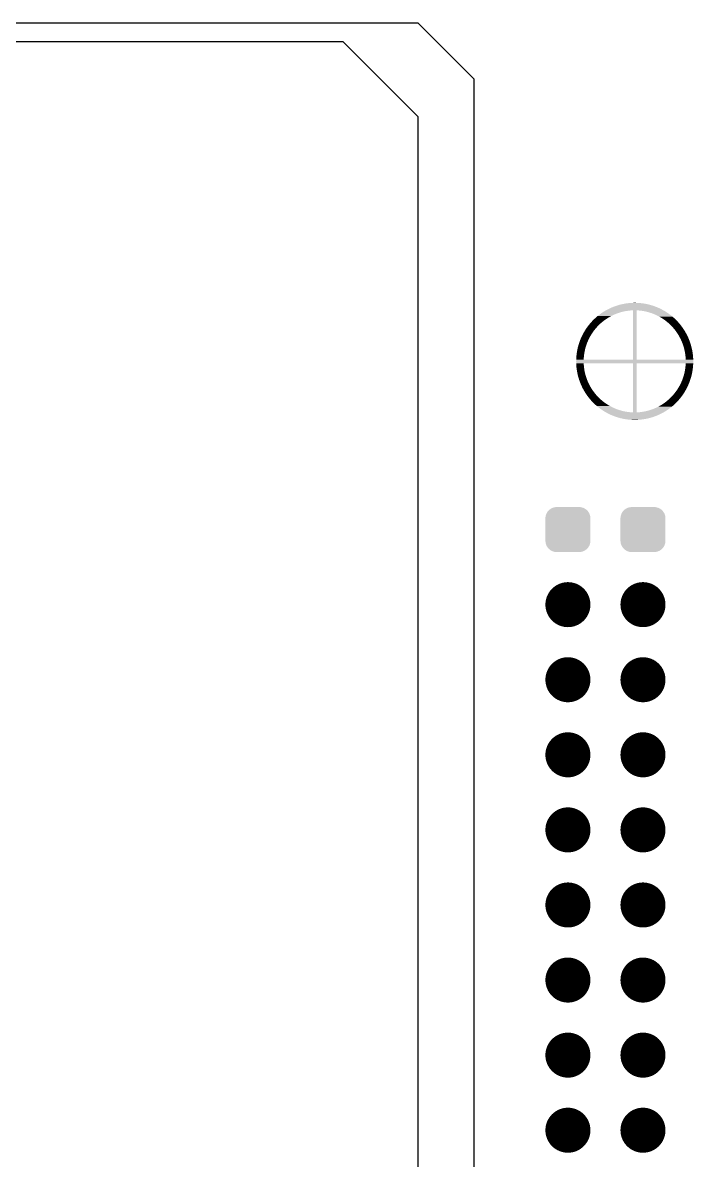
# Model space of a CAD drawing. Extents: x 295 to 953, y 10 to 290.
# Drawn here: x 714.05 to 736.74, y 178.54 to 217.02 of the extents above; entities that cross this region are included whole.
import ezdxf

# ---------------------------------------------------------------- set-up
doc = ezdxf.new("R2010")
doc.units = 0
doc.header["$LTSCALE"] = 5
doc.header["$MEASUREMENT"] = 0
doc.layers.get('0').update_dxf_attribs({"linetype": 'CONTINUOUS', "lineweight": 25})
doc.layers.add('DV-ABPB-A4_IN3', color=5, linetype='CONTINUOUS')

msp = doc.modelspace()

# ---------------------------------------------------------------- linework, layer by layer
at = {"color": 7, "const_width": 0.762}
for points in [[(732.119, 197.333, 1), (732.881, 197.333, 1)], [(734.659, 197.333, 1), (735.421, 197.333, 1)], [(732.119, 194.793, 1), (732.881, 194.793, 1)], [(734.659, 194.793, 1), (735.421, 194.793, 1)], [(732.119, 192.253, 1), (732.881, 192.253, 1)], [(734.659, 192.253, 1), (735.421, 192.253, 1)], [(732.119, 189.713, 1), (732.881, 189.713, 1)], [(734.659, 189.713, 1), (735.421, 189.713, 1)], [(732.119, 187.173, 1), (732.881, 187.173, 1)], [(734.659, 187.173, 1), (735.421, 187.173, 1)], [(732.119, 184.633, 1), (732.881, 184.633, 1)], [(734.659, 184.633, 1), (735.421, 184.633, 1)], [(732.119, 182.093, 1), (732.881, 182.093, 1)], [(734.659, 182.093, 1), (735.421, 182.093, 1)], [(732.119, 179.553, 1), (732.881, 179.553, 1)], [(734.659, 179.553, 1), (735.421, 179.553, 1)]]:
    msp.add_lwpolyline(points, format="xyb", close=True, dxfattribs=at)
at = {"color": 7}
for points in [[(734.02, 207.401), (734.074, 207.421), (735.5, 207.401), (735.447, 207.421)], [(734.074, 207.421), (734.08, 207.423), (735.447, 207.421), (735.441, 207.423)], [(734.08, 207.423), (734.134, 207.442), (735.441, 207.423), (735.387, 207.442)], [(734.134, 207.442), (734.139, 207.444), (735.387, 207.442), (735.381, 207.444)], [(734.139, 207.444), (734.195, 207.462), (735.381, 207.444), (735.326, 207.462)], [(734.195, 207.462), (734.2, 207.463), (735.326, 207.462), (735.32, 207.463)], [(734.2, 207.463), (734.256, 207.479), (735.32, 207.463), (735.265, 207.479)], [(734.256, 207.479), (734.261, 207.48), (735.265, 207.479), (735.259, 207.48)], [(734.261, 207.48), (734.317, 207.494), (735.259, 207.48), (735.204, 207.494)], [(734.317, 207.494), (734.323, 207.495), (735.204, 207.494), (735.197, 207.495)], [(734.323, 207.495), (734.379, 207.507), (735.197, 207.495), (735.142, 207.507)], [(734.379, 207.507), (734.385, 207.508), (735.142, 207.507), (735.135, 207.508)], [(734.385, 207.508), (734.442, 207.518), (735.135, 207.508), (735.079, 207.518)], [(734.442, 207.518), (734.447, 207.519), (735.079, 207.518), (735.073, 207.519)], [(734.447, 207.519), (734.505, 207.527), (735.073, 207.519), (735.016, 207.527)], [(734.505, 207.527), (734.51, 207.528), (735.016, 207.527), (735.01, 207.528)], [(734.51, 207.528), (734.568, 207.535), (735.01, 207.528), (734.953, 207.535)], [(734.568, 207.535), (734.573, 207.535), (734.953, 207.535), (734.946, 207.535)], [(734.573, 207.535), (734.632, 207.54), (734.946, 207.535), (734.89, 207.54)], [(734.632, 207.54), (734.636, 207.54), (734.89, 207.54), (734.882, 207.54)], [(734.636, 207.54), (734.696, 207.543), (734.882, 207.54), (734.827, 207.543)], [(734.696, 207.543), (734.7, 207.543), (734.827, 207.543), (734.816, 207.543)], [(734.7, 207.543), (734.763, 207.544), (734.816, 207.543), (734.763, 207.544)], [(733.399, 207.002), (733.432, 207.033), (733.806, 207.002), (733.853, 207.033)], [(733.432, 207.033), (733.434, 207.034), (733.853, 207.033), (733.856, 207.034)], [(733.434, 207.034), (733.468, 207.064), (733.856, 207.034), (733.907, 207.064)], [(733.468, 207.064), (733.479, 207.074), (733.907, 207.064), (733.925, 207.074)], [(733.479, 207.074), (733.502, 207.093), (733.925, 207.074), (733.959, 207.093)], [(733.502, 207.093), (733.528, 207.115), (733.959, 207.093), (734.002, 207.115)], [(733.528, 207.115), (733.535, 207.119), (734.002, 207.115), (734.012, 207.119)], [(733.535, 207.119), (733.567, 207.144), (734.012, 207.119), (734.065, 207.144)], [(733.567, 207.144), (733.579, 207.153), (734.065, 207.144), (734.087, 207.153)], [(733.579, 207.153), (733.598, 207.167), (734.087, 207.153), (734.12, 207.167)], [(733.598, 207.167), (733.627, 207.188), (734.12, 207.167), (734.175, 207.188)], [(733.627, 207.188), (733.63, 207.19), (734.175, 207.188), (734.182, 207.19)], [(733.63, 207.19), (733.655, 207.207), (734.182, 207.19), (734.231, 207.207)], [(733.655, 207.207), (733.681, 207.224), (734.231, 207.207), (734.288, 207.224)], [(733.681, 207.224), (733.683, 207.226), (734.288, 207.224), (734.293, 207.226)], [(733.683, 207.226), (733.705, 207.24), (734.293, 207.226), (734.345, 207.24)], [(733.705, 207.24), (733.726, 207.253), (734.345, 207.24), (734.403, 207.253)], [(733.726, 207.253), (733.737, 207.259), (734.403, 207.253), (734.436, 207.259)], [(733.737, 207.259), (733.745, 207.264), (734.436, 207.259), (734.461, 207.264)], [(733.745, 207.264), (733.761, 207.273), (734.461, 207.264), (734.52, 207.273)], [(733.761, 207.273), (733.773, 207.281), (734.52, 207.273), (734.579, 207.281)], [(733.773, 207.281), (733.782, 207.286), (734.579, 207.281), (734.638, 207.286)], [(733.782, 207.286), (733.788, 207.289), (734.638, 207.286), (734.697, 207.289)], [(733.788, 207.289), (733.792, 207.291), (735.733, 207.289), (735.729, 207.291)], [(733.792, 207.291), (733.842, 207.318), (735.729, 207.291), (735.679, 207.318)], [(733.842, 207.318), (733.847, 207.321), (735.679, 207.318), (735.673, 207.321)], [(733.847, 207.321), (733.899, 207.347), (735.673, 207.321), (735.622, 207.347)], [(733.899, 207.347), (733.904, 207.35), (735.622, 207.347), (735.616, 207.35)], [(733.904, 207.35), (733.957, 207.374), (735.616, 207.35), (735.564, 207.374)], [(733.957, 207.374), (733.962, 207.376), (735.564, 207.374), (735.559, 207.376)], [(733.962, 207.376), (734.015, 207.398), (735.559, 207.376), (735.506, 207.398)], [(734.015, 207.398), (734.02, 207.401), (735.506, 207.398), (735.5, 207.401)], [(734.697, 205.626), (734.697, 207.289), (734.824, 205.626), (734.824, 207.289)], [(734.84, 207.288), (734.824, 207.289), (735.734, 207.288), (735.733, 207.289)], [(734.862, 207.287), (734.84, 207.288), (735.736, 207.287), (735.734, 207.288)], [(734.921, 207.283), (734.862, 207.287), (735.744, 207.283), (735.736, 207.287)], [(734.98, 207.276), (734.921, 207.283), (735.755, 207.276), (735.744, 207.283)], [(735.039, 207.267), (734.98, 207.276), (735.77, 207.267), (735.755, 207.276)], [(735.097, 207.257), (735.039, 207.267), (735.788, 207.257), (735.77, 207.267)], [(735.101, 207.256), (735.097, 207.257), (735.789, 207.256), (735.788, 207.257)], [(735.155, 207.244), (735.101, 207.256), (735.808, 207.244), (735.789, 207.256)], [(735.213, 207.23), (735.155, 207.244), (735.831, 207.23), (735.808, 207.244)], [(735.239, 207.222), (735.213, 207.23), (735.843, 207.222), (735.831, 207.23)], [(735.269, 207.213), (735.239, 207.222), (735.856, 207.213), (735.843, 207.222)], [(735.326, 207.195), (735.269, 207.213), (735.883, 207.195), (735.856, 207.213)], [(735.348, 207.187), (735.326, 207.195), (735.895, 207.187), (735.883, 207.195)], [(735.381, 207.175), (735.348, 207.187), (735.912, 207.175), (735.895, 207.187)], [(735.436, 207.152), (735.381, 207.175), (735.943, 207.152), (735.912, 207.175)], [(735.442, 207.15), (735.436, 207.152), (735.947, 207.15), (735.943, 207.152)], [(735.49, 207.128), (735.442, 207.15), (735.974, 207.128), (735.947, 207.15)], [(735.526, 207.111), (735.49, 207.128), (735.997, 207.111), (735.974, 207.128)], [(735.544, 207.102), (735.526, 207.111), (736.007, 207.102), (735.997, 207.111)], [(735.596, 207.074), (735.544, 207.102), (736.041, 207.074), (736.007, 207.102)], [(735.603, 207.07), (735.596, 207.074), (736.046, 207.07), (736.041, 207.074)], [(735.647, 207.045), (735.603, 207.07), (736.075, 207.045), (736.046, 207.07)], [(735.674, 207.028), (735.647, 207.045), (736.093, 207.028), (736.075, 207.045)], [(735.698, 207.014), (735.674, 207.028), (736.109, 207.014), (736.093, 207.028)], [(733.071, 206.597), (733.1, 206.644), (733.377, 206.597), (733.414, 206.644)], [(733.1, 206.644), (733.103, 206.648), (733.414, 206.644), (733.416, 206.648)], [(733.103, 206.648), (733.131, 206.69), (733.416, 206.648), (733.451, 206.69)], [(733.131, 206.69), (733.138, 206.7), (733.451, 206.69), (733.461, 206.7)], [(733.138, 206.7), (733.163, 206.734), (733.461, 206.7), (733.491, 206.734)], [(733.163, 206.734), (733.175, 206.752), (733.491, 206.734), (733.508, 206.752)], [(733.175, 206.752), (733.195, 206.777), (733.508, 206.752), (733.532, 206.777)], [(733.195, 206.777), (733.214, 206.802), (733.532, 206.777), (733.557, 206.802)], [(733.214, 206.802), (733.228, 206.818), (733.557, 206.802), (733.574, 206.818)], [(733.228, 206.818), (733.255, 206.851), (733.574, 206.818), (733.61, 206.851)], [(733.255, 206.851), (733.261, 206.858), (733.61, 206.851), (733.618, 206.858)], [(733.261, 206.858), (733.295, 206.897), (733.618, 206.858), (733.663, 206.897)], [(733.295, 206.897), (733.297, 206.898), (733.663, 206.897), (733.665, 206.898)], [(733.297, 206.898), (733.33, 206.934), (733.665, 206.898), (733.709, 206.934)], [(733.33, 206.934), (733.34, 206.944), (733.709, 206.934), (733.724, 206.944)], [(733.34, 206.944), (733.365, 206.969), (733.724, 206.944), (733.757, 206.969)], [(733.365, 206.969), (733.385, 206.989), (733.757, 206.969), (733.787, 206.989)], [(733.385, 206.989), (733.399, 207.002), (733.787, 206.989), (733.806, 207.002)], [(735.74, 206.985), (735.698, 207.014), (736.14, 206.985), (736.109, 207.014)], [(735.747, 206.981), (735.74, 206.985), (736.144, 206.981), (736.14, 206.985)], [(735.795, 206.946), (735.747, 206.981), (736.179, 206.946), (736.144, 206.981)], [(735.802, 206.94), (735.795, 206.946), (736.185, 206.94), (736.179, 206.946)], [(735.842, 206.91), (735.802, 206.94), (736.213, 206.91), (736.185, 206.94)], [(735.861, 206.894), (735.842, 206.91), (736.228, 206.894), (736.213, 206.91)], [(735.887, 206.872), (735.861, 206.894), (736.247, 206.872), (736.228, 206.894)], [(735.916, 206.846), (735.887, 206.872), (736.27, 206.846), (736.247, 206.872)], [(735.931, 206.832), (735.916, 206.846), (736.281, 206.832), (736.27, 206.846)], [(735.968, 206.797), (735.931, 206.832), (736.31, 206.797), (736.281, 206.832)], [(735.974, 206.791), (735.968, 206.797), (736.314, 206.791), (736.31, 206.797)], [(736.016, 206.749), (735.974, 206.791), (736.347, 206.749), (736.314, 206.791)], [(736.018, 206.747), (736.016, 206.749), (736.349, 206.747), (736.347, 206.749)], [(736.056, 206.705), (736.018, 206.747), (736.379, 206.705), (736.349, 206.747)], [(736.064, 206.695), (736.056, 206.705), (736.386, 206.695), (736.379, 206.705)], [(736.094, 206.66), (736.064, 206.695), (736.41, 206.66), (736.386, 206.695)], [(736.108, 206.643), (736.094, 206.66), (736.421, 206.643), (736.41, 206.66)], [(732.903, 206.252), (732.919, 206.293), (733.177, 206.252), (733.195, 206.293)], [(732.919, 206.293), (732.926, 206.311), (733.195, 206.293), (733.204, 206.311)], [(732.926, 206.311), (732.941, 206.346), (733.204, 206.311), (733.221, 206.346)], [(732.941, 206.346), (732.951, 206.37), (733.221, 206.346), (733.233, 206.37)], [(732.951, 206.37), (732.964, 206.399), (733.233, 206.37), (733.249, 206.399)], [(732.964, 206.399), (732.978, 206.427), (733.249, 206.399), (733.265, 206.427)], [(732.978, 206.427), (732.989, 206.45), (733.265, 206.427), (733.278, 206.45)], [(732.989, 206.45), (733.006, 206.484), (733.278, 206.45), (733.299, 206.484)], [(733.006, 206.484), (733.015, 206.5), (733.299, 206.484), (733.31, 206.5)], [(733.015, 206.5), (733.037, 206.54), (733.31, 206.5), (733.336, 206.54)], [(733.037, 206.54), (733.042, 206.549), (733.336, 206.54), (733.343, 206.549)], [(733.042, 206.549), (733.069, 206.594), (733.343, 206.549), (733.375, 206.594)], [(733.069, 206.594), (733.071, 206.597), (733.375, 206.594), (733.377, 206.597)], [(736.131, 206.614), (736.108, 206.643), (736.439, 206.614), (736.421, 206.643)], [(736.149, 206.589), (736.131, 206.614), (736.455, 206.589), (736.439, 206.614)], [(736.166, 206.566), (736.149, 206.589), (736.468, 206.566), (736.455, 206.589)], [(736.188, 206.534), (736.166, 206.566), (736.487, 206.534), (736.468, 206.566)], [(736.2, 206.517), (736.188, 206.534), (736.496, 206.517), (736.487, 206.534)], [(736.225, 206.478), (736.2, 206.517), (736.517, 206.478), (736.496, 206.517)], [(736.232, 206.468), (736.225, 206.478), (736.523, 206.468), (736.517, 206.478)], [(736.259, 206.422), (736.232, 206.468), (736.546, 206.422), (736.523, 206.468)], [(736.262, 206.417), (736.259, 206.422), (736.548, 206.417), (736.546, 206.422)], [(736.29, 206.365), (736.262, 206.417), (736.572, 206.365), (736.548, 206.417)], [(736.29, 206.364), (736.29, 206.365), (736.572, 206.364), (736.572, 206.365)], [(736.317, 206.312), (736.29, 206.364), (736.594, 206.312), (736.572, 206.364)], [(736.32, 206.306), (736.317, 206.312), (736.597, 206.306), (736.594, 206.312)], [(736.342, 206.258), (736.32, 206.306), (736.615, 206.258), (736.597, 206.306)], [(732.799, 205.842), (732.805, 205.885), (733.056, 205.842), (733.064, 205.885)], [(732.805, 205.885), (732.808, 205.9), (733.064, 205.885), (733.066, 205.9)], [(732.808, 205.9), (732.817, 205.947), (733.066, 205.9), (733.077, 205.947)], [(732.817, 205.947), (732.819, 205.958), (733.077, 205.947), (733.079, 205.958)], [(732.819, 205.958), (732.83, 206.009), (733.079, 205.958), (733.092, 206.009)], [(732.83, 206.009), (732.831, 206.015), (733.092, 206.009), (733.093, 206.015)], [(732.831, 206.015), (732.845, 206.071), (733.093, 206.015), (733.109, 206.071)], [(732.845, 206.071), (732.846, 206.072), (733.109, 206.071), (733.11, 206.072)], [(732.846, 206.072), (732.862, 206.128), (733.11, 206.072), (733.128, 206.128)], [(732.862, 206.128), (732.863, 206.132), (733.128, 206.128), (733.13, 206.132)], [(732.863, 206.132), (732.879, 206.184), (733.13, 206.132), (733.149, 206.184)], [(732.879, 206.184), (732.882, 206.192), (733.149, 206.184), (733.152, 206.192)], [(732.882, 206.192), (732.898, 206.239), (733.152, 206.192), (733.171, 206.239)], [(732.898, 206.239), (732.903, 206.252), (733.171, 206.239), (733.177, 206.252)], [(736.346, 206.247), (736.342, 206.258), (736.62, 206.247), (736.615, 206.258)], [(736.364, 206.203), (736.346, 206.247), (736.635, 206.203), (736.62, 206.247)], [(736.371, 206.187), (736.364, 206.203), (736.641, 206.187), (736.635, 206.203)], [(736.385, 206.148), (736.371, 206.187), (736.653, 206.148), (736.641, 206.187)], [(736.393, 206.126), (736.385, 206.148), (736.66, 206.126), (736.653, 206.148)], [(736.405, 206.092), (736.393, 206.126), (736.669, 206.092), (736.66, 206.126)], [(736.413, 206.065), (736.405, 206.092), (736.677, 206.065), (736.669, 206.092)], [(736.422, 206.035), (736.413, 206.065), (736.684, 206.035), (736.677, 206.065)], [(736.43, 206.003), (736.422, 206.035), (736.692, 206.003), (736.684, 206.035)], [(736.437, 205.978), (736.43, 206.003), (736.697, 205.978), (736.692, 206.003)], [(736.445, 205.941), (736.437, 205.978), (736.705, 205.941), (736.697, 205.978)], [(736.45, 205.92), (736.445, 205.941), (736.709, 205.92), (736.705, 205.941)], [(736.458, 205.879), (736.45, 205.92), (736.716, 205.879), (736.709, 205.92)], [(736.461, 205.862), (736.458, 205.879), (736.719, 205.862), (736.716, 205.879)], [(732.779, 205.563), (732.78, 205.626), (736.741, 205.563), (736.74, 205.626)], [(732.78, 205.499), (732.779, 205.563), (736.74, 205.499), (736.741, 205.563)], [(732.78, 205.632), (732.782, 205.665), (733.035, 205.632), (733.036, 205.665)], [(732.78, 205.626), (732.78, 205.632), (733.034, 205.626), (733.035, 205.632)], [(732.783, 205.44), (732.78, 205.499), (733.037, 205.44), (733.034, 205.499)], [(732.782, 205.665), (732.784, 205.696), (733.036, 205.665), (733.038, 205.696)], [(732.784, 205.696), (732.786, 205.724), (733.038, 205.696), (733.041, 205.724)], [(732.786, 205.724), (732.789, 205.759), (733.041, 205.724), (733.045, 205.759)], [(732.789, 205.759), (732.792, 205.783), (733.045, 205.759), (733.047, 205.783)], [(732.792, 205.783), (732.796, 205.822), (733.047, 205.783), (733.053, 205.822)], [(732.796, 205.822), (732.799, 205.842), (733.053, 205.822), (733.056, 205.842)], [(734.697, 203.837), (734.697, 205.499), (734.824, 203.837), (734.824, 205.499)], [(736.469, 205.816), (736.461, 205.862), (736.725, 205.816), (736.719, 205.862)], [(736.471, 205.803), (736.469, 205.816), (736.727, 205.803), (736.725, 205.816)], [(736.477, 205.753), (736.471, 205.803), (736.732, 205.753), (736.727, 205.803)], [(736.478, 205.745), (736.477, 205.753), (736.733, 205.745), (736.732, 205.753)], [(736.483, 205.69), (736.478, 205.745), (736.737, 205.69), (736.733, 205.745)], [(736.483, 205.686), (736.483, 205.69), (736.738, 205.686), (736.737, 205.69)], [(736.486, 205.626), (736.483, 205.686), (736.74, 205.626), (736.738, 205.686)], [(736.484, 205.461), (736.486, 205.493), (736.739, 205.461), (736.74, 205.493)], [(736.486, 205.493), (736.486, 205.499), (736.74, 205.493), (736.74, 205.499)], [(732.783, 205.436), (732.783, 205.44), (733.038, 205.436), (733.037, 205.44)], [(732.788, 205.381), (732.783, 205.436), (733.043, 205.381), (733.038, 205.436)], [(732.788, 205.373), (732.788, 205.381), (733.044, 205.373), (733.043, 205.381)], [(732.794, 205.322), (732.788, 205.373), (733.05, 205.322), (733.044, 205.373)], [(732.795, 205.31), (732.794, 205.322), (733.052, 205.31), (733.05, 205.322)], [(732.802, 205.264), (732.795, 205.31), (733.059, 205.264), (733.052, 205.31)], [(732.804, 205.247), (732.802, 205.264), (733.062, 205.247), (733.059, 205.264)], [(732.812, 205.206), (732.804, 205.247), (733.07, 205.206), (733.062, 205.247)], [(732.816, 205.185), (732.812, 205.206), (733.075, 205.185), (733.07, 205.206)], [(732.823, 205.148), (732.816, 205.185), (733.084, 205.148), (733.075, 205.185)], [(732.829, 205.122), (732.823, 205.148), (733.09, 205.122), (733.084, 205.148)], [(732.836, 205.091), (732.829, 205.122), (733.099, 205.091), (733.09, 205.122)], [(736.411, 205.055), (736.427, 205.111), (736.675, 205.055), (736.689, 205.111)], [(736.427, 205.111), (736.429, 205.117), (736.689, 205.111), (736.691, 205.117)], [(736.429, 205.117), (736.442, 205.168), (736.691, 205.117), (736.702, 205.168)], [(736.442, 205.168), (736.444, 205.179), (736.702, 205.168), (736.704, 205.179)], [(736.444, 205.179), (736.454, 205.226), (736.704, 205.179), (736.712, 205.226)], [(736.454, 205.226), (736.457, 205.241), (736.712, 205.226), (736.715, 205.241)], [(736.457, 205.241), (736.465, 205.284), (736.715, 205.241), (736.722, 205.284)], [(736.465, 205.284), (736.468, 205.304), (736.722, 205.284), (736.724, 205.304)], [(736.468, 205.304), (736.473, 205.343), (736.724, 205.304), (736.729, 205.343)], [(736.473, 205.343), (736.476, 205.367), (736.729, 205.343), (736.732, 205.367)], [(736.476, 205.367), (736.48, 205.402), (736.732, 205.367), (736.735, 205.402)], [(736.48, 205.402), (736.482, 205.43), (736.735, 205.402), (736.737, 205.43)], [(736.482, 205.43), (736.484, 205.461), (736.737, 205.43), (736.739, 205.461)], [(732.844, 205.061), (732.836, 205.091), (733.108, 205.061), (733.099, 205.091)], [(732.851, 205.034), (732.844, 205.061), (733.116, 205.034), (733.108, 205.061)], [(732.861, 205), (732.851, 205.034), (733.128, 205), (733.116, 205.034)], [(732.868, 204.978), (732.861, 205), (733.135, 204.978), (733.128, 205)], [(732.88, 204.939), (732.868, 204.978), (733.15, 204.939), (733.135, 204.978)], [(732.886, 204.923), (732.88, 204.939), (733.156, 204.923), (733.15, 204.939)], [(732.901, 204.879), (732.886, 204.923), (733.174, 204.879), (733.156, 204.923)], [(732.905, 204.868), (732.901, 204.879), (733.179, 204.868), (733.174, 204.879)], [(732.924, 204.82), (732.905, 204.868), (733.201, 204.82), (733.179, 204.868)], [(732.926, 204.814), (732.924, 204.82), (733.204, 204.814), (733.201, 204.82)], [(732.948, 204.762), (732.926, 204.814), (733.23, 204.762), (733.204, 204.814)], [(732.949, 204.761), (732.948, 204.762), (733.23, 204.761), (733.23, 204.762)], [(732.973, 204.709), (732.949, 204.761), (733.259, 204.709), (733.23, 204.761)], [(736.255, 204.699), (736.272, 204.727), (736.543, 204.699), (736.556, 204.727)], [(736.272, 204.727), (736.287, 204.756), (736.556, 204.727), (736.57, 204.756)], [(736.287, 204.756), (736.3, 204.78), (736.57, 204.756), (736.58, 204.78)], [(736.3, 204.78), (736.317, 204.815), (736.58, 204.78), (736.595, 204.815)], [(736.317, 204.815), (736.326, 204.833), (736.595, 204.815), (736.602, 204.833)], [(736.326, 204.833), (736.344, 204.874), (736.602, 204.833), (736.618, 204.874)], [(736.344, 204.874), (736.35, 204.887), (736.618, 204.874), (736.622, 204.887)], [(736.35, 204.887), (736.369, 204.933), (736.622, 204.887), (736.639, 204.933)], [(736.369, 204.933), (736.372, 204.942), (736.639, 204.933), (736.642, 204.942)], [(736.372, 204.942), (736.391, 204.994), (736.642, 204.942), (736.658, 204.994)], [(736.391, 204.994), (736.392, 204.997), (736.658, 204.994), (736.659, 204.997)], [(736.392, 204.997), (736.411, 205.054), (736.659, 204.997), (736.675, 205.054)], [(736.411, 205.054), (736.411, 205.055), (736.675, 205.054), (736.675, 205.055)], [(732.975, 204.704), (732.973, 204.709), (733.262, 204.704), (733.259, 204.709)], [(732.998, 204.658), (732.975, 204.704), (733.289, 204.658), (733.262, 204.704)], [(733.003, 204.647), (732.998, 204.658), (733.296, 204.647), (733.289, 204.658)], [(733.024, 204.608), (733.003, 204.647), (733.321, 204.608), (733.296, 204.647)], [(733.034, 204.592), (733.024, 204.608), (733.332, 204.592), (733.321, 204.608)], [(733.052, 204.56), (733.034, 204.592), (733.354, 204.56), (733.332, 204.592)], [(733.066, 204.537), (733.052, 204.56), (733.371, 204.537), (733.354, 204.56)], [(733.081, 204.512), (733.066, 204.537), (733.39, 204.512), (733.371, 204.537)], [(733.099, 204.483), (733.081, 204.512), (733.413, 204.483), (733.39, 204.512)], [(733.111, 204.466), (733.099, 204.483), (733.427, 204.466), (733.413, 204.483)], [(733.135, 204.43), (733.111, 204.466), (733.456, 204.43), (733.427, 204.466)], [(733.142, 204.42), (733.135, 204.43), (733.465, 204.42), (733.456, 204.43)], [(733.172, 204.379), (733.142, 204.42), (733.503, 204.379), (733.465, 204.42)], [(733.174, 204.377), (733.172, 204.379), (733.505, 204.377), (733.503, 204.379)], [(733.206, 204.334), (733.174, 204.377), (733.546, 204.334), (733.505, 204.377)], [(733.211, 204.329), (733.206, 204.334), (733.552, 204.329), (733.546, 204.334)], [(735.963, 204.324), (735.989, 204.349), (736.306, 204.324), (736.326, 204.349)], [(735.989, 204.349), (736.013, 204.374), (736.326, 204.349), (736.345, 204.374)], [(736.013, 204.374), (736.03, 204.392), (736.345, 204.374), (736.358, 204.392)], [(736.03, 204.392), (736.06, 204.425), (736.358, 204.392), (736.382, 204.425)], [(736.06, 204.425), (736.069, 204.436), (736.382, 204.425), (736.39, 204.436)], [(736.069, 204.436), (736.104, 204.478), (736.39, 204.436), (736.418, 204.478)], [(736.104, 204.478), (736.107, 204.482), (736.418, 204.478), (736.42, 204.482)], [(736.107, 204.482), (736.143, 204.528), (736.42, 204.482), (736.45, 204.528)], [(736.143, 204.528), (736.146, 204.532), (736.45, 204.528), (736.452, 204.532)], [(736.146, 204.532), (736.178, 204.576), (736.452, 204.532), (736.478, 204.576)], [(736.178, 204.576), (736.185, 204.586), (736.478, 204.576), (736.484, 204.586)], [(736.185, 204.586), (736.211, 204.626), (736.484, 204.586), (736.506, 204.626)], [(736.211, 204.626), (736.221, 204.642), (736.506, 204.626), (736.514, 204.642)], [(736.221, 204.642), (736.242, 204.676), (736.514, 204.642), (736.532, 204.676)], [(736.242, 204.676), (736.255, 204.699), (736.532, 204.676), (736.543, 204.699)], [(733.24, 204.293), (733.211, 204.329), (733.589, 204.293), (733.552, 204.329)], [(733.251, 204.28), (733.24, 204.293), (733.605, 204.28), (733.589, 204.293)], [(733.273, 204.254), (733.251, 204.28), (733.633, 204.254), (733.605, 204.28)], [(733.293, 204.232), (733.273, 204.254), (733.66, 204.232), (733.633, 204.254)], [(733.308, 204.216), (733.293, 204.232), (733.679, 204.216), (733.66, 204.232)], [(733.336, 204.186), (733.308, 204.216), (733.718, 204.186), (733.679, 204.216)], [(733.342, 204.18), (733.336, 204.186), (733.726, 204.18), (733.718, 204.186)], [(733.377, 204.145), (733.342, 204.18), (733.774, 204.145), (733.726, 204.18)], [(733.381, 204.141), (733.377, 204.145), (733.78, 204.141), (733.774, 204.145)], [(733.411, 204.112), (733.381, 204.141), (733.823, 204.112), (733.78, 204.141)], [(733.427, 204.097), (733.411, 204.112), (733.847, 204.097), (733.823, 204.112)], [(733.446, 204.081), (733.427, 204.097), (733.873, 204.081), (733.847, 204.097)], [(733.475, 204.055), (733.446, 204.081), (733.918, 204.055), (733.873, 204.081)], [(733.48, 204.051), (733.475, 204.055), (733.925, 204.051), (733.918, 204.055)], [(733.513, 204.024), (733.48, 204.051), (733.977, 204.024), (733.925, 204.051)], [(733.524, 204.015), (733.513, 204.024), (733.994, 204.015), (733.977, 204.024)], [(733.546, 203.998), (733.524, 204.015), (734.03, 203.998), (733.994, 204.015)], [(733.574, 203.976), (733.546, 203.998), (734.078, 203.976), (734.03, 203.998)], [(733.578, 203.973), (733.574, 203.976), (734.084, 203.973), (734.078, 203.976)], [(733.608, 203.951), (733.578, 203.973), (734.139, 203.951), (734.084, 203.973)], [(733.625, 203.939), (733.608, 203.951), (734.173, 203.939), (734.139, 203.951)], [(735.345, 203.938), (735.401, 203.959), (735.893, 203.938), (735.923, 203.959)], [(735.401, 203.959), (735.434, 203.973), (735.923, 203.959), (735.942, 203.973)], [(735.434, 203.973), (735.455, 203.982), (735.942, 203.973), (735.954, 203.982)], [(735.455, 203.982), (735.509, 204.006), (735.954, 203.982), (735.986, 204.006)], [(735.509, 204.006), (735.519, 204.011), (735.986, 204.006), (735.992, 204.011)], [(735.519, 204.011), (735.562, 204.033), (735.992, 204.011), (736.019, 204.033)], [(735.562, 204.033), (735.596, 204.051), (736.019, 204.033), (736.041, 204.051)], [(735.596, 204.051), (735.614, 204.061), (736.041, 204.051), (736.053, 204.061)], [(735.614, 204.061), (735.665, 204.092), (736.053, 204.061), (736.087, 204.092)], [(735.665, 204.092), (735.668, 204.093), (736.087, 204.092), (736.089, 204.093)], [(735.668, 204.093), (735.715, 204.123), (736.089, 204.093), (736.121, 204.123)], [(735.715, 204.123), (735.734, 204.137), (736.121, 204.123), (736.135, 204.137)], [(735.734, 204.137), (735.764, 204.157), (736.135, 204.137), (736.156, 204.157)], [(735.764, 204.157), (735.797, 204.181), (736.156, 204.157), (736.18, 204.181)], [(735.797, 204.181), (735.811, 204.192), (736.18, 204.181), (736.191, 204.192)], [(735.811, 204.192), (735.856, 204.228), (736.191, 204.192), (736.224, 204.228)], [(735.856, 204.228), (735.858, 204.229), (736.224, 204.228), (736.225, 204.229)], [(735.858, 204.229), (735.903, 204.268), (736.225, 204.229), (736.259, 204.268)], [(735.903, 204.268), (735.911, 204.275), (736.259, 204.268), (736.266, 204.275)], [(735.911, 204.275), (735.947, 204.307), (736.266, 204.275), (736.293, 204.307)], [(735.947, 204.307), (735.963, 204.324), (736.293, 204.307), (736.306, 204.324)], [(733.637, 203.931), (733.625, 203.939), (734.195, 203.931), (734.173, 203.939)], [(733.665, 203.912), (733.637, 203.931), (734.251, 203.912), (734.195, 203.931)], [(733.678, 203.904), (733.665, 203.912), (734.282, 203.904), (734.251, 203.912)], [(733.69, 203.896), (733.678, 203.904), (734.308, 203.896), (734.282, 203.904)], [(733.713, 203.881), (733.69, 203.896), (734.365, 203.881), (734.308, 203.896)], [(733.732, 203.87), (733.713, 203.881), (734.42, 203.87), (734.365, 203.881)], [(733.733, 203.869), (733.732, 203.87), (734.423, 203.869), (734.42, 203.87)], [(733.751, 203.858), (733.733, 203.869), (734.482, 203.858), (734.423, 203.869)], [(733.766, 203.85), (733.751, 203.858), (734.54, 203.85), (734.482, 203.858)], [(733.777, 203.843), (733.766, 203.85), (734.599, 203.843), (734.54, 203.85)], [(733.784, 203.839), (733.777, 203.843), (734.658, 203.839), (734.599, 203.843)], [(733.786, 203.838), (733.784, 203.839), (734.681, 203.838), (734.658, 203.839)], [(733.788, 203.837), (733.786, 203.838), (734.697, 203.837), (734.681, 203.838)], [(733.792, 203.835), (733.788, 203.837), (735.729, 203.835), (735.733, 203.837)], [(733.842, 203.807), (733.792, 203.835), (735.678, 203.807), (735.729, 203.835)], [(733.848, 203.805), (733.842, 203.807), (735.673, 203.805), (735.678, 203.807)], [(733.899, 203.779), (733.848, 203.805), (735.622, 203.779), (735.673, 203.805)], [(733.904, 203.776), (733.899, 203.779), (735.616, 203.776), (735.622, 203.779)], [(733.956, 203.752), (733.904, 203.776), (735.564, 203.752), (735.616, 203.776)], [(733.962, 203.75), (733.956, 203.752), (735.559, 203.75), (735.564, 203.752)], [(734.015, 203.727), (733.962, 203.75), (735.506, 203.727), (735.559, 203.75)], [(734.021, 203.725), (734.015, 203.727), (735.5, 203.725), (735.506, 203.727)], [(734.074, 203.704), (734.021, 203.725), (735.446, 203.704), (735.5, 203.725)], [(734.08, 203.702), (734.074, 203.704), (735.441, 203.702), (735.446, 203.704)], [(734.134, 203.683), (734.08, 203.702), (735.387, 203.683), (735.441, 203.702)], [(734.14, 203.681), (734.134, 203.683), (735.381, 203.681), (735.387, 203.683)], [(734.194, 203.664), (734.14, 203.681), (735.326, 203.664), (735.381, 203.681)], [(734.2, 203.663), (734.194, 203.664), (735.321, 203.663), (735.326, 203.664)], [(734.255, 203.647), (734.2, 203.663), (735.265, 203.647), (735.321, 203.663)], [(734.262, 203.646), (734.255, 203.647), (735.259, 203.646), (735.265, 203.647)], [(734.317, 203.632), (734.262, 203.646), (735.203, 203.632), (735.259, 203.646)], [(734.323, 203.631), (734.317, 203.632), (735.198, 203.631), (735.203, 203.632)], [(734.379, 203.619), (734.323, 203.631), (735.141, 203.619), (735.198, 203.631)], [(734.385, 203.618), (734.379, 203.619), (735.136, 203.618), (735.141, 203.619)], [(734.441, 203.608), (734.385, 203.618), (735.079, 203.608), (735.136, 203.618)], [(734.448, 203.607), (734.441, 203.608), (735.073, 203.607), (735.079, 203.608)], [(734.504, 203.598), (734.448, 203.607), (735.016, 203.598), (735.073, 203.607)], [(734.511, 203.598), (734.504, 203.598), (735.01, 203.598), (735.016, 203.598)], [(734.567, 203.591), (734.511, 203.598), (734.953, 203.591), (735.01, 203.598)], [(734.574, 203.591), (734.567, 203.591), (734.947, 203.591), (734.953, 203.591)], [(734.63, 203.586), (734.574, 203.591), (734.889, 203.586), (734.947, 203.591)], [(734.638, 203.586), (734.63, 203.586), (734.884, 203.586), (734.889, 203.586)], [(734.694, 203.583), (734.638, 203.586), (734.825, 203.583), (734.884, 203.586)], [(734.705, 203.583), (734.694, 203.583), (734.821, 203.583), (734.825, 203.583)], [(734.757, 203.582), (734.705, 203.583), (734.757, 203.582), (734.821, 203.583)], [(734.824, 203.837), (734.883, 203.84), (735.733, 203.837), (735.738, 203.84)], [(734.883, 203.84), (734.942, 203.845), (735.738, 203.84), (735.747, 203.845)], [(734.942, 203.845), (735.001, 203.853), (735.747, 203.845), (735.76, 203.853)], [(735.001, 203.853), (735.059, 203.862), (735.76, 203.853), (735.776, 203.862)], [(735.059, 203.862), (735.084, 203.867), (735.776, 203.862), (735.784, 203.867)], [(735.084, 203.867), (735.117, 203.873), (735.784, 203.867), (735.794, 203.873)], [(735.117, 203.873), (735.175, 203.886), (735.794, 203.873), (735.815, 203.886)], [(735.175, 203.886), (735.228, 203.9), (735.815, 203.886), (735.838, 203.9)], [(735.228, 203.9), (735.232, 203.901), (735.838, 203.9), (735.84, 203.901)], [(735.232, 203.901), (735.289, 203.919), (735.84, 203.901), (735.865, 203.919)], [(735.289, 203.919), (735.339, 203.936), (735.865, 203.919), (735.89, 203.936)], [(735.339, 203.936), (735.345, 203.938), (735.89, 203.936), (735.893, 203.938)], [(731.815, 200.484), (731.828, 200.498), (733.183, 200.484), (733.174, 200.498)], [(731.828, 200.498), (731.875, 200.547), (733.174, 200.498), (733.122, 200.547)], [(731.875, 200.547), (731.892, 200.558), (733.122, 200.547), (733.11, 200.558)], [(731.892, 200.558), (731.949, 200.595), (733.11, 200.558), (733.047, 200.595)], [(731.949, 200.595), (731.97, 200.603), (733.047, 200.595), (733.034, 200.603)], [(731.97, 200.603), (732.031, 200.625), (733.034, 200.603), (732.962, 200.625)], [(732.031, 200.625), (732.063, 200.629), (732.962, 200.625), (732.951, 200.629)], [(732.063, 200.629), (732.119, 200.635), (732.951, 200.629), (732.881, 200.635)], [(734.355, 200.484), (734.368, 200.498), (735.723, 200.484), (735.714, 200.498)], [(734.368, 200.498), (734.415, 200.547), (735.714, 200.498), (735.662, 200.547)], [(734.415, 200.547), (734.432, 200.558), (735.662, 200.547), (735.65, 200.558)], [(734.432, 200.558), (734.489, 200.595), (735.65, 200.558), (735.587, 200.595)], [(734.489, 200.595), (734.51, 200.603), (735.587, 200.595), (735.574, 200.603)], [(734.51, 200.603), (734.571, 200.625), (735.574, 200.603), (735.502, 200.625)], [(734.571, 200.625), (734.603, 200.629), (735.502, 200.625), (735.491, 200.629)], [(734.603, 200.629), (734.659, 200.635), (735.491, 200.629), (735.421, 200.635)], [(731.738, 200.254), (731.744, 200.324), (733.262, 200.254), (733.254, 200.324)], [(731.738, 199.492), (731.738, 200.254), (733.262, 199.492), (733.262, 200.254)], [(731.744, 200.324), (731.75, 200.342), (733.254, 200.324), (733.252, 200.342)], [(731.75, 200.342), (731.77, 200.408), (733.252, 200.342), (733.228, 200.408)], [(731.77, 200.408), (731.78, 200.424), (733.228, 200.408), (733.222, 200.424)], [(731.78, 200.424), (731.815, 200.484), (733.222, 200.424), (733.183, 200.484)], [(734.278, 200.254), (734.284, 200.324), (735.802, 200.254), (735.794, 200.324)], [(734.278, 199.492), (734.278, 200.254), (735.802, 199.492), (735.802, 200.254)], [(734.284, 200.324), (734.29, 200.342), (735.794, 200.324), (735.792, 200.342)], [(734.29, 200.342), (734.31, 200.408), (735.792, 200.342), (735.768, 200.408)], [(734.31, 200.408), (734.32, 200.424), (735.768, 200.408), (735.762, 200.424)], [(734.32, 200.424), (734.355, 200.484), (735.762, 200.424), (735.723, 200.484)], [(731.746, 199.422), (731.738, 199.492), (733.255, 199.422), (733.262, 199.492)], [(731.748, 199.405), (731.746, 199.422), (733.25, 199.405), (733.255, 199.422)], [(731.772, 199.339), (731.748, 199.405), (733.229, 199.339), (733.25, 199.405)], [(731.778, 199.322), (731.772, 199.339), (733.22, 199.322), (733.229, 199.339)], [(734.286, 199.422), (734.278, 199.492), (735.795, 199.422), (735.802, 199.492)], [(734.288, 199.405), (734.286, 199.422), (735.79, 199.405), (735.795, 199.422)], [(734.312, 199.339), (734.288, 199.405), (735.769, 199.339), (735.79, 199.405)], [(734.318, 199.322), (734.312, 199.339), (735.76, 199.322), (735.769, 199.339)], [(731.817, 199.263), (731.778, 199.322), (733.185, 199.263), (733.22, 199.322)], [(731.826, 199.249), (731.817, 199.263), (733.171, 199.249), (733.185, 199.263)], [(731.878, 199.199), (731.826, 199.249), (733.124, 199.199), (733.171, 199.249)], [(731.889, 199.188), (731.878, 199.199), (733.107, 199.188), (733.124, 199.199)], [(731.952, 199.151), (731.889, 199.188), (733.051, 199.151), (733.107, 199.188)], [(731.965, 199.144), (731.952, 199.151), (733.03, 199.144), (733.051, 199.151)], [(732.037, 199.121), (731.965, 199.144), (732.968, 199.121), (733.03, 199.144)], [(732.049, 199.118), (732.037, 199.121), (732.936, 199.118), (732.968, 199.121)], [(732.119, 199.111), (732.049, 199.118), (732.881, 199.111), (732.936, 199.118)], [(734.357, 199.263), (734.318, 199.322), (735.725, 199.263), (735.76, 199.322)], [(734.366, 199.249), (734.357, 199.263), (735.711, 199.249), (735.725, 199.263)], [(734.418, 199.199), (734.366, 199.249), (735.664, 199.199), (735.711, 199.249)], [(734.429, 199.188), (734.418, 199.199), (735.647, 199.188), (735.664, 199.199)], [(734.492, 199.151), (734.429, 199.188), (735.591, 199.151), (735.647, 199.188)], [(734.505, 199.144), (734.492, 199.151), (735.57, 199.144), (735.591, 199.151)], [(734.577, 199.121), (734.505, 199.144), (735.508, 199.121), (735.57, 199.144)], [(734.589, 199.118), (734.577, 199.121), (735.476, 199.118), (735.508, 199.121)], [(734.659, 199.111), (734.589, 199.118), (735.421, 199.111), (735.476, 199.118)]]:
    msp.add_solid(points, dxfattribs=at)
at = {"layer": 'DV-ABPB-A4_IN3', "color": 7}
for p, q in [((569.305, 217.018), (727.42, 217.018)), ((727.42, 217.018), (729.325, 215.113)), ((569.94, 216.383), (724.88, 216.383)), ((724.88, 216.383), (727.42, 213.843)), ((729.325, 139.548), (729.325, 215.113)), ((727.42, 213.843), (727.42, 137.008))]:
    msp.add_line(p, q, dxfattribs=at)

doc.saveas('drawing.dxf')
